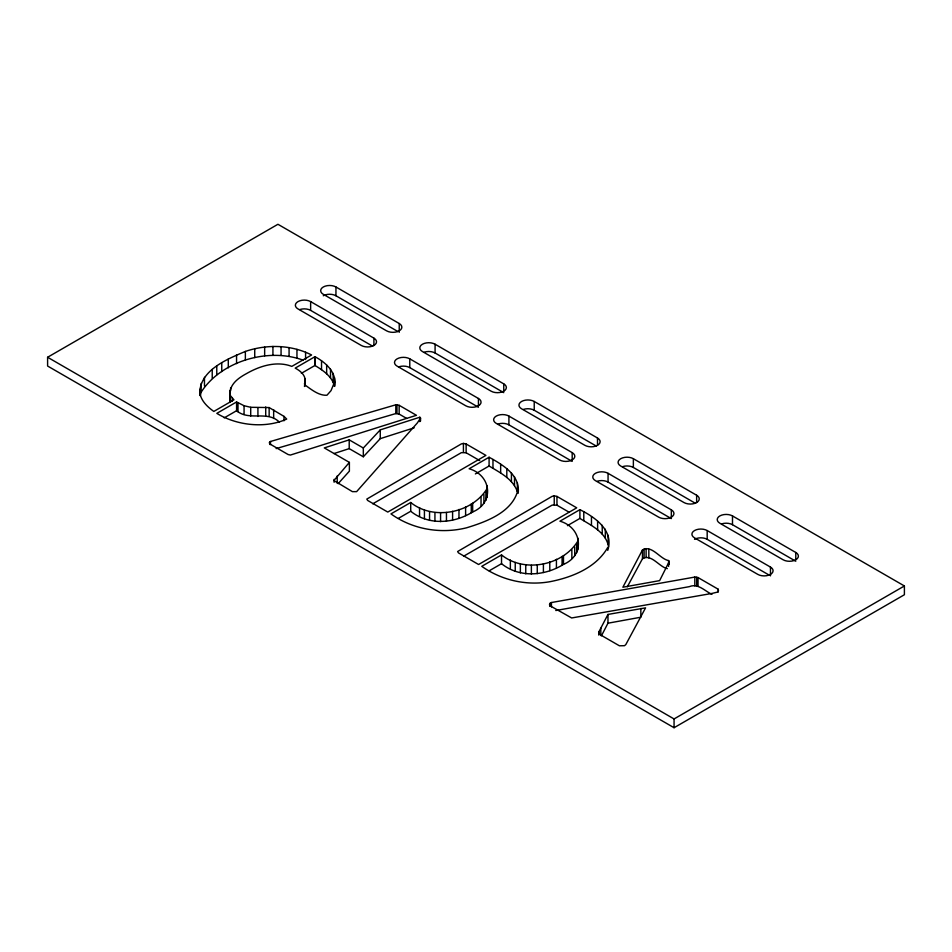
<?xml version="1.0" encoding="UTF-8"?>
<svg xmlns="http://www.w3.org/2000/svg" width="952" height="952" viewBox="0 0 952 952"><rect width="100%" height="100%" fill="white"/><g stroke="black" fill="none" stroke-linecap="round" stroke-linejoin="round"><path stroke-width="1.43" d="M598.725 632.152L599.403 634.246L619.395 645.789L624.512 645.694L625.821 644.575L645.563 607.864L607.971 614.433L598.725 632.152L598.725 635.067M199.741 395.211C198.551 370.614 226.54 359.416 245.366 351.431C266.846 344.124 291.205 344.612 311.601 354.977L291.836 366.389C276.711 360.653 260.063 365.854 246.651 373.517C234.204 380.217 227.111 387.738 230.586 401.685M229.825 399.34L229.801 402.006L229.825 390.57M334.592 386.298C337.163 372.696 325.87 362.486 314.957 356.702L295.191 368.127C300.511 370.863 306.294 375.719 305.068 382.383L304.462 386.476M669.268 561.43L659.641 580.625L622.882 587.217L642.469 549.97C651.811 544.485 660.045 559.121 668.601 560.573L669.268 564.357M398.364 518.388L410.717 511.26C428.602 525.706 453.985 523.6 472.668 511.962C494.659 502.775 491.375 475.119 469.146 468.753L489.09 457.234C502.692 464.766 520.494 475.096 518.162 493.315M486.996 497.491L487.222 485.853M489.173 570.819L501.525 563.691C519.423 578.138 544.794 576.031 563.489 564.393C585.468 555.206 582.184 527.551 559.954 521.184L579.899 509.665C595.238 517.269 614.218 530.716 607.733 550.387M577.804 549.923L578.031 538.285M363.319 448.011L380.264 429.876L419.808 417.238L420.534 418.106L417.333 422.95L356.619 491.637L352.383 491.637L333.902 480.534L349.384 462.386L324.311 447.916L349.205 439.86L363.319 448.011L363.319 456.781L349.205 448.63L333.997 453.557M518.162 488.935C513.307 511.926 486.793 521.613 466.623 527.789C440.824 534.239 412.668 529.479 390.951 513.902L410.717 502.489C433.529 520.958 472.168 512.938 486.996 488.721M549.804 603.473L549.494 604.901L550.601 606.079L571.652 617.967L712.12 593.405L717.225 592.168L718.474 590.859L718.236 589.24L698.03 577.567L694.817 577.067L551.434 602.533L549.804 603.473L549.804 606.4M200.301 395.758L201.146 392.188L201.146 383.418M334.592 381.919L331.022 390.641L326.964 395.223C318.813 395.842 311.125 389.32 304.7 384.775L304.462 383.549M607.733 547.459C596.285 567.63 572.212 577.317 550.339 581.624C526.515 585.992 501.537 580.303 481.76 566.333L501.525 554.921C524.338 573.39 562.989 565.369 577.804 541.153M601.462 635.757L607.971 623.203L607.971 614.433M627.308 586.825L642.469 558.741L642.469 549.97M201.146 392.188C221.209 360.891 268.488 347.373 303.117 360.165M270.13 441.692L269.285 442.799L270.13 444.144L288.135 454.532L290.42 455.044L416.452 415.298L399.15 405.314L395.806 404.802L270.475 441.49L270.13 444.62M338.138 483.664L349.384 471.157L349.384 462.386M363.319 456.781L380.264 438.646L414.156 427.817M47.6 357.262L277.936 224.279L904.4 585.968L904.4 594.738L674.064 727.721L47.6 366.032L47.6 357.262L674.064 718.95L904.4 585.968M236.584 401.958L216.818 413.37C237.012 425.687 265.513 428.709 286.719 419.07L284.029 416.405L269.154 407.563L250.709 407.301L244.069 405.73L236.584 401.958L236.584 410.717C249.269 421.522 267.524 410.074 279.412 422.188M224.232 417.857L236.584 410.717M301.368 373.327L314.957 365.473C323.085 370.435 332.248 376.48 334.497 386.393L334.497 377.623M372.779 503.81L461.375 452.652L466.135 452.759L479.737 460.601M475.369 473.929L489.09 466.004C499.883 472.585 512.902 478.868 517.364 491.625L517.364 482.854M463.6 556.242L552.184 505.084L556.956 505.191L569.308 512.319M567.44 525.635L579.899 518.435C591.073 525.373 605.924 532.18 608.495 546.484M642.469 558.741C651.346 553.398 659.26 567.106 667.364 568.63M276.151 448.594L395.806 413.573L399.15 414.084L406.563 418.368M463.422 443.418L461.375 443.894L366.806 499.098L367.65 500.443L387.773 512.069L485.913 455.401L466.135 443.989L463.422 443.418L463.422 452.188M554.242 495.849L552.184 496.325L457.626 551.529L458.459 552.874L478.582 564.5L576.722 507.832L556.956 496.42L554.242 495.849L554.242 504.62M607.971 623.203L640.839 617.217L640.839 608.447M555.766 610.529L689.248 586.67C697.994 582.957 704.694 591.002 711.929 594.357M335.949 286.992L399.233 323.525A8.949 5.165 0 0 1 399.233 330.832A8.949 5.165 0 0 1 386.572 330.832L323.287 294.299A8.949 5.165 0 0 1 323.287 286.992A8.949 5.165 0 0 1 335.949 286.992L335.949 295.763L397.96 331.57M435.088 344.231L503.751 383.87A8.949 5.165 0 0 1 503.751 391.177A8.949 5.165 0 0 1 491.089 391.177L422.426 351.538A8.949 5.165 0 0 1 422.426 344.231A8.949 5.165 0 0 1 435.088 344.231L435.088 353.002L503.751 392.64M534.227 401.47L597.499 438.003A8.949 5.165 0 0 1 597.499 445.31A8.949 5.165 0 0 1 584.849 445.31L521.565 408.777A8.949 5.165 0 0 1 521.565 401.47A8.949 5.165 0 0 1 534.227 401.47L534.227 410.241L596.238 446.036M633.366 458.709L696.638 495.242A8.949 5.165 0 0 1 696.638 502.549A8.949 5.165 0 0 1 683.988 502.549L620.704 466.016A8.949 5.165 0 0 1 620.704 458.709A8.949 5.165 0 0 1 633.366 458.709L633.366 467.468L695.376 503.275M732.493 515.936L795.777 552.469A8.949 5.165 0 0 1 795.777 559.776A8.949 5.165 0 0 1 783.115 559.776L719.843 523.243A8.949 5.165 0 0 1 719.843 515.936A8.949 5.165 0 0 1 732.493 515.936L732.493 524.707L795.777 561.24M310.638 301.605L373.91 338.138A8.949 5.165 0 0 1 373.91 345.445A8.949 5.165 0 0 1 361.26 345.445L297.976 308.912A8.949 5.165 0 0 1 297.976 301.605A8.949 5.165 0 0 1 310.638 301.605L310.638 310.376L372.648 346.183M409.776 358.844L478.44 398.483A8.949 5.165 0 0 1 478.44 405.79A8.949 5.165 0 0 1 465.778 405.79L397.115 366.151A8.949 5.165 0 0 1 397.115 358.844A8.949 5.165 0 0 1 409.776 358.844L409.776 367.615L478.44 407.254M508.915 416.083L572.188 452.617A8.949 5.165 0 0 1 572.188 459.923A8.949 5.165 0 0 1 559.538 459.923L496.254 423.39A8.949 5.165 0 0 1 496.254 416.083A8.949 5.165 0 0 1 508.915 416.083L508.915 424.854L572.188 461.387M608.054 473.322L671.327 509.855A8.949 5.165 0 0 1 671.327 517.162A8.949 5.165 0 0 1 658.677 517.162L595.393 480.629A8.949 5.165 0 0 1 595.393 473.322A8.949 5.165 0 0 1 608.054 473.322L608.054 482.081L671.327 518.614L671.327 509.855M707.181 530.55L770.466 567.083A8.949 5.165 0 0 1 770.466 574.389A8.949 5.165 0 0 1 757.804 574.389L694.532 537.856A8.949 5.165 0 0 1 694.532 530.55A8.949 5.165 0 0 1 707.181 530.55L707.181 539.32L769.204 575.127M230.586 395.842L233.942 399.816L213.819 411.431C206.548 406.302 199.17 398.995 199.741 389.368M577.376 544.211L578.031 547.055M795.777 552.469L795.777 559.776M770.466 567.083L770.466 575.853M718.236 589.24L718.236 592.156M698.03 577.567L698.03 586.337M696.721 577.15L696.721 585.92M696.638 495.242L696.638 502.549M694.817 577.067L694.817 585.837M674.064 718.95L674.064 727.721M668.601 560.573L668.601 566.416M648.824 549.161L648.824 557.932M646.122 548.578L646.122 557.348M644.111 549.03L644.111 557.801M608.173 535.286L608.173 544.056M605.317 529.241L605.317 537.999M602.235 525.314L602.235 534.084M600.819 628.237L600.819 635.543M597.618 521.125L597.618 529.895M597.499 438.003L597.499 445.31M591.466 516.65L591.466 525.421M583.79 511.914L583.79 520.684M579.899 509.665L579.899 518.435M576.698 544.02L576.698 552.791M574.722 546.912L574.722 555.682M572.188 452.617L572.188 459.923M571.855 549.804L571.855 558.574M563.489 555.635L563.489 564.393M562.073 556.444L562.073 565.214M556.956 496.42L556.956 505.191M556.42 559.3L556.42 568.07M551.434 602.533L551.434 606.912M549.792 561.87L549.792 570.641M543.402 563.727L543.402 572.497M537.261 564.881L537.261 573.651M531.383 565.321L531.383 574.092M525.754 565.06L525.754 573.83M520.363 564.084L520.363 572.854M515.234 562.406L515.234 571.176M514.508 476.809L514.508 485.568M511.426 472.882L511.426 481.652M510.355 560.014L510.355 568.784M506.809 468.693L506.809 477.464M503.751 383.87L503.751 391.177M501.525 554.921L501.525 563.691M500.657 464.219L500.657 472.989M492.969 459.483L492.969 468.253M489.09 457.234L489.09 466.004M485.889 491.589L485.889 500.359M483.902 494.481L483.902 503.251M481.034 497.372L481.034 506.143M478.44 398.483L478.44 405.79M472.668 503.203L472.668 511.962M471.264 504.013L471.264 512.783M466.135 443.989L466.135 452.759M465.611 506.869L465.611 515.639M458.971 509.439L458.971 518.209M452.593 511.295L452.593 520.066M446.452 512.45L446.452 521.22M440.574 512.89L440.574 521.66M434.933 512.628L434.933 521.398M429.554 511.652L429.554 520.423M424.425 509.974L424.425 518.745M420.534 418.106L420.534 421.022M419.808 417.238L419.808 421.629M419.546 507.583L419.546 516.353M410.717 502.489L410.717 511.26M399.233 323.525L399.233 332.296M399.15 405.314L399.15 414.084M396.972 404.743L396.972 413.513M395.806 404.802L395.806 413.573M380.264 429.876L380.264 438.646M373.91 338.138L373.91 345.445M349.205 439.86L349.205 448.63M337.198 475.94L337.198 483.247M334.128 479.368L334.128 482.283M333.14 373.374L333.14 382.133M330.522 369.162L330.522 377.932M326.655 364.997L326.655 373.767M321.526 360.879L321.526 369.65M315.136 356.81L315.136 365.58M314.957 356.702L314.957 365.473M305.58 352.216L305.58 359.523M305.116 378.67L305.116 385.976M296.953 349.372L296.953 358.142M289.075 347.575L289.075 356.345M284.029 416.405L284.029 420.784M281.066 346.587L281.066 355.358M273.652 409.693L273.652 418.463M272.926 346.409L272.926 355.179M270.475 441.49L270.475 444.417M269.154 407.563L269.154 416.322M265.715 406.944L265.715 415.715M264.656 347.028L264.656 355.798M257.921 407.706L257.921 416.476M254.731 348.825L254.731 357.595M250.709 407.301L250.709 416.072M245.366 351.431L245.366 360.201M244.069 405.73L244.069 414.489M238 402.97L238 411.74M236.56 354.846L236.56 363.604M232.288 398.352L232.288 401.268M230.634 387.869L230.634 390.784M228.29 359.047L228.29 367.817M221.756 362.819L221.756 371.589M216.77 365.985L216.77 374.755M212.225 369.447L212.225 378.218M204.466 377.289L204.466 386.06M299.832 309.555A8.949 5.165 0 0 1 310.638 310.376M323.287 295.763A8.949 5.165 0 0 1 335.949 295.763M694.532 539.32A8.949 5.165 0 0 1 707.181 539.32M721.699 523.886A8.949 5.165 0 0 1 732.493 524.707M523.422 409.419A8.949 5.165 0 0 1 534.227 410.241M424.283 352.18A8.949 5.165 0 0 1 435.088 353.002M597.249 481.26A8.949 5.165 0 0 1 608.054 482.081M498.11 424.033A8.949 5.165 0 0 1 508.915 424.854M622.56 466.647A8.949 5.165 0 0 1 633.366 467.468M398.971 366.794A8.949 5.165 0 0 1 409.776 367.615"/></g></svg>
